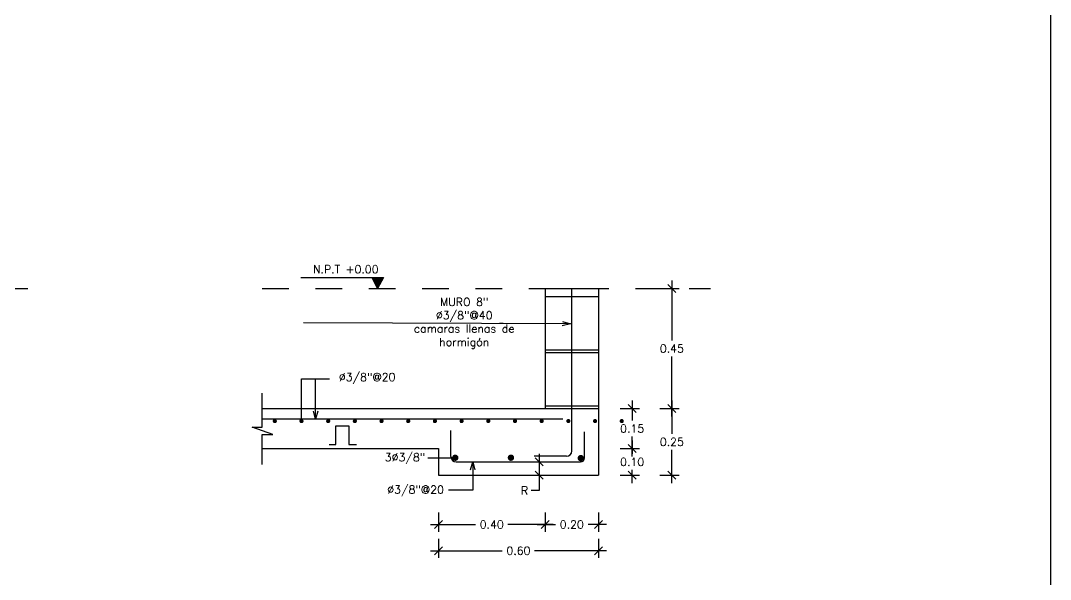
# Model space of a CAD drawing. Header units: metres. Extents: x -25 to 234, y -25 to 53.
# Drawn here: x 19.261 to 23.12, y -21.199 to -19.105 of the extents above; entities that cross this region are included whole.
import ezdxf

# ---------------------------------------------------------------- set-up
doc = ezdxf.new("R2010")
doc.units = ezdxf.units.M
doc.header["$LTSCALE"] = 0.1
doc.header["$MEASUREMENT"] = 0
doc.header["$PDMODE"] = 66
doc.linetypes.add('CONTINUA', pattern=[0])
doc.linetypes.add('HIDDEN2', pattern=[4.7625, 3.175, -1.5875])
for name, color, linetype in [('001-DIMTEXTO', 4, 'Continuous'), ('001-ZAPATAS', 6, 'Continuous'), ('ACERO', 5, 'Continuous'), ('BORDES', 7, 'Continuous'), ('DETALLE', 3, 'Continuous'), ('DIMTEXTO', 4, 'Continuous'), ('DIMZAPATA', 4, 'Continuous'), ('XREF1$0$MUROS', 1, 'Continuous')]:
    doc.layers.add(name, color=color, linetype=linetype)
doc.layers.add('V', color=2, linetype='Continuous', lineweight=9)
doc.styles.add('SMPLEX', font='simplex.shx')
doc.dimstyles.new('D-15', dxfattribs={"dimscale": 0.15, "dimtxt": 0.2, "dimasz": 0.2, "dimexe": 0.18, "dimexo": 0.2, "dimgap": 0.1, "dimtad": 0, "dimtih": 1, "dimtoh": 1, "dimzin": 0, "dimdsep": 46, "dimtxsty": 'SMPLEX', "dimblk": 'OBLIQUE', "dimcen": 0.09, "dimdle": 0.2, "dimclrd": 4, "dimclre": 4, "dimclrt": 4, "dimadec": 0, "dimazin": 0, "dimtfac": 1, "dimtofl": 0, "dimtmove": 0, "dimatfit": 3, "dimldrblk": 'OPEN30', "dimfxl": 0.5, "dimfxlon": 1, "dimtolj": 1, "dimtzin": 0, "dimarcsym": 0})

# ---------------------------------------------------------------- blocks, each defined once
blk = doc.blocks.new('_Oblique')
at = {"color": 0, "linetype": 'ByBlock', "lineweight": -2}
blk.add_line((-0.5, -0.5), (0.5, 0.5), dxfattribs=at)
blk = doc.blocks.new('*D358')
at = {"layer": 'Defpoints', "color": 0, "linetype": 'CONTINUA', "transparency": 16777216}
for p in [(21.4266, -20.5592), (21.4266, -20.8092), (21.7015, -20.8092)]:
    blk.add_point(p, dxfattribs=at)
at = {"layer": 'DIMTEXTO', "color": 4, "linetype": 'CONTINUA', "lineweight": -2, "transparency": 16777216}
for p, q in [((21.6565, -20.5592), (21.7285, -20.5592)), ((21.7015, -20.5292), (21.7015, -20.6542)), ((21.7015, -20.8392), (21.7015, -20.7142)), ((21.6565, -20.8092), (21.7285, -20.8092))]:
    blk.add_line(p, q, dxfattribs=at)
at = {"layer": 'DIMTEXTO', "color": 4, "linetype": 'CONTINUA', "lineweight": -2, "transparency": 16777216, "xscale": 0.03, "yscale": 0.03, "zscale": 0.03}
for p, rotation in [((21.7015, -20.5592), 90), ((21.7015, -20.8092), 270)]:
    blk.add_blockref('_Oblique', p, dxfattribs=dict(at, rotation=rotation))
at = {"layer": 'DIMTEXTO', "color": 4, "linetype": 'CONTINUA', "transparency": 16777216, "insert": (21.7015, -20.6842), "char_height": 0.03, "attachment_point": 5, "style": 'SMPLEX'}
blk.add_mtext('\\A1;0.25', dxfattribs=at)
blk = doc.blocks.new('_Open30')
at = {"layer": 'DIMTEXTO', "color": 0, "lineweight": -2}
for p, q in [((-1, 0.27), (0, 0)), ((0, 0), (-1, -0.27)), ((0, 0), (-1, 0))]:
    blk.add_line(p, q, dxfattribs=at)
blk = doc.blocks.new('*D359')
at = {"layer": 'Defpoints', "color": 0, "linetype": 'CONTINUA', "transparency": 16777216}
for p in [(21.4266, -20.5592), (21.4266, -20.7092), (21.5527, -20.7092)]:
    blk.add_point(p, dxfattribs=at)
at = {"layer": 'DIMTEXTO', "color": 4, "linetype": 'CONTINUA', "lineweight": -2, "transparency": 16777216}
for p, q in [((21.5077, -20.5592), (21.5797, -20.5592)), ((21.5527, -20.5292), (21.5527, -20.6042)), ((21.5527, -20.7392), (21.5527, -20.6642)), ((21.5077, -20.7092), (21.5797, -20.7092))]:
    blk.add_line(p, q, dxfattribs=at)
at = {"layer": 'DIMTEXTO', "color": 4, "linetype": 'CONTINUA', "lineweight": -2, "transparency": 16777216, "xscale": 0.03, "yscale": 0.03, "zscale": 0.03}
for p, rotation in [((21.5527, -20.5592), 90), ((21.5527, -20.7092), 270)]:
    blk.add_blockref('_Oblique', p, dxfattribs=dict(at, rotation=rotation))
at = {"layer": 'DIMTEXTO', "color": 4, "linetype": 'CONTINUA', "transparency": 16777216, "insert": (21.5527, -20.6342), "char_height": 0.03, "attachment_point": 5, "style": 'SMPLEX'}
blk.add_mtext('\\A1;0.15', dxfattribs=at)
blk = doc.blocks.new('*U343')
at = {"layer": 'ACERO'}
for points, const_width in [([(-0.0039, 0.0005, 1), (0.0039, 0.0005, 1)], 0.0078), ([(-0.002, -0.0024, 1), (0.002, -0.0024, 1)], 0.004)]:
    blk.add_lwpolyline(points, format="xyb", close=True, dxfattribs=dict(at, const_width=const_width))
blk = doc.blocks.new('*U344')
at = {"layer": 'V', "color": 0, "linetype": 'ByBlock', "lineweight": -2}
for p in [(0, 0), (0.1, 0), (0.2, 0), (0.3, 0), (0.4, 0), (0.5, 0), (0.6, 0), (0.7, 0)]:
    blk.add_blockref('*U343', p, dxfattribs=at)
at = {"layer": 'V', "color": 0, "linetype": 'ByBlock', "lineweight": -2, "transparency": 16777216}
for p in [(0.8, 0), (0.9, 0), (1, 0), (1.1, 0), (1.2, 0), (1.3, 0)]:
    blk.add_blockref('*U343', p, dxfattribs=at)
blk = doc.blocks.new('*D372')
at = {"layer": 'Defpoints', "color": 0, "linetype": 'CONTINUA', "transparency": 16777216}
for p in [(21.2266, -20.5592), (20.8266, -20.8092), (21.2266, -20.9937)]:
    blk.add_point(p, dxfattribs=at)
at = {"layer": 'DIMTEXTO', "color": 4, "linetype": 'CONTINUA', "lineweight": -2, "transparency": 16777216}
for p, q in [((20.8266, -20.9487), (20.8266, -21.0207)), ((21.2266, -20.9487), (21.2266, -21.0207)), ((20.7966, -20.9937), (20.9658, -20.9937)), ((21.2566, -20.9937), (21.0873, -20.9937))]:
    blk.add_line(p, q, dxfattribs=at)
at = {"layer": 'DIMTEXTO', "color": 4, "linetype": 'CONTINUA', "lineweight": -2, "transparency": 16777216, "xscale": 0.03, "yscale": 0.03, "zscale": 0.03, "rotation": 180}
blk.add_blockref('_Oblique', (20.8266, -20.9937), dxfattribs=at)
at = {"layer": 'DIMTEXTO', "color": 4, "linetype": 'CONTINUA', "lineweight": -2, "transparency": 16777216, "xscale": 0.03, "yscale": 0.03, "zscale": 0.03}
blk.add_blockref('_Oblique', (21.2266, -20.9937), dxfattribs=at)
at = {"layer": 'DIMTEXTO', "color": 4, "linetype": 'CONTINUA', "transparency": 16777216, "insert": (21.0266, -20.9937), "char_height": 0.03, "attachment_point": 5, "style": 'SMPLEX'}
blk.add_mtext('\\A1;0.40', dxfattribs=at)
blk = doc.blocks.new('*D373')
at = {"layer": 'Defpoints', "color": 0, "transparency": 16777216}
for p in [(21.2266, -20.5592), (21.4266, -20.8092), (21.4266, -20.9937)]:
    blk.add_point(p, dxfattribs=at)
at = {"layer": 'DIMTEXTO', "color": 4, "lineweight": -2, "transparency": 16777216}
for p, q in [((21.2266, -20.9487), (21.2266, -21.0207)), ((21.4266, -20.9487), (21.4266, -21.0207)), ((21.1966, -20.9937), (21.2658, -20.9937)), ((21.4566, -20.9937), (21.3873, -20.9937))]:
    blk.add_line(p, q, dxfattribs=at)
at = {"layer": 'DIMTEXTO', "color": 4, "lineweight": -2, "transparency": 16777216, "xscale": 0.03, "yscale": 0.03, "zscale": 0.03, "rotation": 180}
blk.add_blockref('_Oblique', (21.2266, -20.9937), dxfattribs=at)
at = {"layer": 'DIMTEXTO', "color": 4, "lineweight": -2, "transparency": 16777216, "xscale": 0.03, "yscale": 0.03, "zscale": 0.03}
blk.add_blockref('_Oblique', (21.4266, -20.9937), dxfattribs=at)
at = {"layer": 'DIMTEXTO', "color": 4, "transparency": 16777216, "insert": (21.3266, -20.9937), "char_height": 0.03, "attachment_point": 5, "style": 'SMPLEX'}
blk.add_mtext('\\A1;0.20', dxfattribs=at)
blk = doc.blocks.new('*D360')
at = {"layer": 'Defpoints', "color": 0, "transparency": 16777216}
for p in [(21.4266, -20.7092), (21.4266, -20.8092), (21.5527, -20.8092)]:
    blk.add_point(p, dxfattribs=at)
at = {"layer": 'DIMTEXTO', "color": 4, "lineweight": -2, "transparency": 16777216}
for p, q in [((21.5527, -20.6792), (21.5527, -20.7292)), ((21.5077, -20.7092), (21.5797, -20.7092)), ((21.5527, -20.8392), (21.5527, -20.7892)), ((21.5077, -20.8092), (21.5797, -20.8092))]:
    blk.add_line(p, q, dxfattribs=at)
at = {"layer": 'DIMTEXTO', "color": 4, "lineweight": -2, "transparency": 16777216, "xscale": 0.03, "yscale": 0.03, "zscale": 0.03}
for p, rotation in [((21.5527, -20.7092), 90), ((21.5527, -20.8092), 270)]:
    blk.add_blockref('_Oblique', p, dxfattribs=dict(at, rotation=rotation))
at = {"layer": 'DIMTEXTO', "color": 4, "transparency": 16777216, "insert": (21.5527, -20.7592), "char_height": 0.03, "attachment_point": 5, "style": 'SMPLEX'}
blk.add_mtext('\\A1;0.10', dxfattribs=at)
blk = doc.blocks.new('*D361')
at = {"layer": 'Defpoints', "color": 0, "transparency": 16777216}
for p in [(20.8266, -20.8092), (21.4266, -20.8092), (21.4266, -21.092)]:
    blk.add_point(p, dxfattribs=at)
at = {"layer": 'DIMTEXTO', "color": 4, "lineweight": -2, "transparency": 16777216}
for p, q in [((20.8266, -21.047), (20.8266, -21.119)), ((21.4266, -21.047), (21.4266, -21.119)), ((20.7966, -21.092), (21.0658, -21.092)), ((21.4566, -21.092), (21.1873, -21.092))]:
    blk.add_line(p, q, dxfattribs=at)
at = {"layer": 'DIMTEXTO', "color": 4, "lineweight": -2, "transparency": 16777216, "xscale": 0.03, "yscale": 0.03, "zscale": 0.03, "rotation": 180}
blk.add_blockref('_Oblique', (20.8266, -21.092), dxfattribs=at)
at = {"layer": 'DIMTEXTO', "color": 4, "lineweight": -2, "transparency": 16777216, "xscale": 0.03, "yscale": 0.03, "zscale": 0.03}
blk.add_blockref('_Oblique', (21.4266, -21.092), dxfattribs=at)
at = {"layer": 'DIMTEXTO', "color": 4, "transparency": 16777216, "insert": (21.1266, -21.092), "char_height": 0.03, "attachment_point": 5, "style": 'SMPLEX'}
blk.add_mtext('\\A1;0.60', dxfattribs=at)
blk = doc.blocks.new('*D362')
at = {"layer": 'Defpoints', "color": 0, "transparency": 16777216}
for p in [(21.149, -20.7593), (21.149, -20.8092), (21.2044, -20.8092)]:
    blk.add_point(p, dxfattribs=at)
at = {"layer": 'DIMTEXTO', "color": 4, "lineweight": -2, "transparency": 16777216}
for p, q in [((21.179, -20.7593), (21.2314, -20.7593)), ((21.2044, -20.7293), (21.2044, -20.8092)), ((21.179, -20.8092), (21.2314, -20.8092)), ((21.2044, -20.8092), (21.2044, -20.8664)), ((21.2044, -20.8664), (21.1744, -20.8664))]:
    blk.add_line(p, q, dxfattribs=at)
at = {"layer": 'DIMTEXTO', "color": 4, "lineweight": -2, "transparency": 16777216, "xscale": 0.03, "yscale": 0.03, "zscale": 0.03}
for p, rotation in [((21.2044, -20.7593), 90), ((21.2044, -20.8092), 270)]:
    blk.add_blockref('_Oblique', p, dxfattribs=dict(at, rotation=rotation))
at = {"layer": 'DIMTEXTO', "color": 4, "transparency": 16777216, "insert": (21.1494, -20.8664), "char_height": 0.03, "attachment_point": 5, "style": 'SMPLEX'}
blk.add_mtext('\\A1;R', dxfattribs=at)
blk = doc.blocks.new('*D374')
at = {"layer": 'Defpoints', "color": 0, "transparency": 16777216}
for p in [(21.4266, -20.1092), (21.7015, -20.1092), (21.272, -20.5592)]:
    blk.add_point(p, dxfattribs=at)
at = {"layer": 'DIMTEXTO', "color": 4, "lineweight": -2, "transparency": 16777216}
for p, q in [((21.7015, -20.0792), (21.7015, -20.3042)), ((21.6565, -20.1092), (21.7285, -20.1092)), ((21.7015, -20.5892), (21.7015, -20.3642)), ((21.6565, -20.5592), (21.7285, -20.5592))]:
    blk.add_line(p, q, dxfattribs=at)
at = {"layer": 'DIMTEXTO', "color": 4, "lineweight": -2, "transparency": 16777216, "xscale": 0.03, "yscale": 0.03, "zscale": 0.03}
for p, rotation in [((21.7015, -20.1092), 90), ((21.7015, -20.5592), 270)]:
    blk.add_blockref('_Oblique', p, dxfattribs=dict(at, rotation=rotation))
at = {"layer": 'DIMTEXTO', "color": 4, "transparency": 16777216, "insert": (21.7015, -20.3342), "char_height": 0.03, "attachment_point": 5, "style": 'SMPLEX'}
blk.add_mtext('\\A1;0.45', dxfattribs=at)

msp = doc.modelspace()

# ---------------------------------------------------------------- hatches: boundary and pattern name
at = {"layer": 'DIMTEXTO'}
msp.add_hatch(color=256, dxfattribs=at).paths.add_polyline_path([(20.6208, -20.0682), (20.5768, -20.0682), (20.5988, -20.1092)])

# ---------------------------------------------------------------- linework, layer by layer
at = {"layer": '001-DIMTEXTO'}
msp.add_line((20.8904, -20.7449), (20.7867, -20.7449), dxfattribs=at)
at = {"layer": '001-ZAPATAS'}
msp.add_lwpolyline([(20.4174, -20.6934), (20.4425, -20.6934), (20.4425, -20.6239), (20.4913, -20.6239), (20.4913, -20.6934), (20.5201, -20.6934)], dxfattribs=at)
at = {"layer": 'ACERO'}
for p, q in [((21.3266, -20.7181), (21.3266, -20.1092)), ((21.2924, -20.5988), (20.1659, -20.5988)), ((20.8738, -20.7393), (20.8738, -20.6419)), ((21.3744, -20.7443), (21.3744, -20.6469)), ((20.8938, -20.7593), (21.3594, -20.7593)), ((21.3064, -20.738), (21.1858, -20.7373))]:
    msp.add_line(p, q, dxfattribs=at)
at = {"layer": 'ACERO', "const_width": 0.0119}
for points in [[(20.884, -20.7435, 1), (20.8958, -20.7435, 1)], [(21.0925, -20.7433, 1), (21.1044, -20.7433, 1)], [(21.3542, -20.7449, 1), (21.366, -20.7449, 1)]]:
    msp.add_lwpolyline(points, format="xyb", close=True, dxfattribs=at)
at = {"layer": 'ACERO'}
for centre, radius, start, end in [((21.3066, -20.718), 0.02, 269.6803, 359.6803), ((20.8938, -20.7393), 0.02, 180, 270), ((21.3594, -20.7443, 0), 0.015, 270, 0)]:
    msp.add_arc(centre, radius, start, end, dxfattribs=at)
at = {"layer": 'BORDES', "color": 1}
for p, q in [((21.2266, -20.1092), (21.2266, -20.5592)), ((21.2266, -20.1092), (21.4266, -20.1092)), ((21.2266, -20.1392), (21.4266, -20.1392)), ((21.4266, -20.1092), (21.4266, -20.8092)), ((21.2266, -20.3392), (21.4266, -20.3392)), ((21.2266, -20.3492), (21.4266, -20.3492)), ((20.1659, -20.5592), (21.4266, -20.5592)), ((21.2266, -20.5492), (21.4266, -20.5492)), ((20.1659, -20.7092), (20.8266, -20.7092)), ((20.8266, -20.7092), (20.8266, -20.8092)), ((20.8266, -20.8092), (21.4266, -20.8092))]:
    msp.add_line(p, q, dxfattribs=at)
at = {"layer": 'DETALLE', "color": 3}
msp.add_lwpolyline([(20.1659, -20.7684), (20.1659, -20.6567), (20.2061, -20.6567), (20.1292, -20.6288), (20.1659, -20.6288), (20.1659, -20.5009)], dxfattribs=at)
at = {"layer": 'DIMTEXTO'}
for p, q in [((20.3107, -20.0682), (20.6208, -20.0682)), ((20.5768, -20.0682), (20.5988, -20.1092)), ((20.6208, -20.0682), (20.5988, -20.1092))]:
    msp.add_line(p, q, dxfattribs=at)
at = {"layer": 'DIMZAPATA', "linetype": 'CONTINUA'}
msp.add_lwpolyline([(-5.4557, -10.2199), (23.1199, -10.2199), (23.1199, -25.0642), (-5.4557, -25.0642)], close=True, dxfattribs=at)
at = {"layer": 'DIMZAPATA', "linetype": 'Continuous'}
msp.add_lwpolyline([(20.3136, -20.6111), (20.3136, -20.4478), (20.4181, -20.4478)], dxfattribs=at)
at = {"layer": 'XREF1$0$MUROS', "color": 8, "linetype": 'HIDDEN2', "ltscale": 0.01}
for p, q in [((17.6071, -20.1092), (19.288, -20.1092)), ((20.1658, -20.1092), (21.8468, -20.1092))]:
    msp.add_line(p, q, dxfattribs=at)

# ---------------------------------------------------------------- block references
at = {"layer": 'V', "linetype": 'CONTINUA'}
msp.add_blockref('*U344', (20.2137, -20.6066), dxfattribs=at)

# ---------------------------------------------------------------- texts
at = {"color": 4, "char_height": 0.03, "attachment_point": 5, "style": 'SMPLEX'}
for s, insert in [('{\\fRomanS|b1|i0|c0|p2;N.P.T +0.00}', (20.4796, -20.0371)), ('{\\Fromans|c0;MURO 8"\\P%%C3/8"@40\\Pcamaras llenas de \\Phormigón}', (20.9234, -20.2397)), ('{\\Fromans|c0;%%C3/8"@20}', (20.5597, -20.4464)), ('{\\Fromans|c0;3%%C3/8"}', (20.7017, -20.7468)), ('{\\Fromans|c0;%%C3/8"@20}', (20.7413, -20.8681))]:
    msp.add_mtext(s, dxfattribs=dict(at, insert=insert))

# ---------------------------------------------------------------- dimensions: what is measured, and where the dimension line sits
at = {"layer": 'DIMTEXTO'}
for base, p1, p2, override, picture, middle in [((21.7015, -20.1092), (21.272, -20.5592), (21.4266, -20.1092), {"dimfxl": 0.3, "dimfxlon": 1}, '*D374', (21.7015, -20.3342)), ((21.5527, -20.8092), (21.4266, -20.7092), (21.4266, -20.8092), {"dimtmove": 1, "dimfxl": 0.3, "dimfxlon": 1}, '*D360', (21.5527, -20.7592))]:
    dim = msp.add_linear_dim(base=base, p1=p1, p2=p2, angle=90, dimstyle='D-15', override=override, dxfattribs=at)
    dim.commit()
    dim.dimension.update_dxf_attribs({"geometry": picture, "text_midpoint": middle})
at = {"layer": 'DIMTEXTO', "linetype": 'CONTINUA'}
dim = msp.add_linear_dim(base=(21.2266, -20.9937), p1=(20.8266, -20.8092), p2=(21.2266, -20.5592), dimstyle='D-15', override={"dimtmove": 1, "dimfxl": 0.3, "dimfxlon": 1}, dxfattribs=at)
dim.commit()
dim.dimension.update_dxf_attribs({"geometry": '*D372', "text_midpoint": (21.0266, -20.9937)})
at = {"layer": 'DIMTEXTO'}
for base, p1, picture, middle in [((21.4266, -20.9937), (21.2266, -20.5592), '*D373', (21.3266, -20.9937)), ((21.4266, -21.092), (20.8266, -20.8092), '*D361', (21.1266, -21.092))]:
    dim = msp.add_linear_dim(base=base, p1=p1, p2=(21.4266, -20.8092), dimstyle='D-15', override={"dimtmove": 1, "dimfxl": 0.3, "dimfxlon": 1}, dxfattribs=at)
    dim.commit()
    dim.dimension.update_dxf_attribs({"geometry": picture, "text_midpoint": middle})
at = {"layer": 'DIMTEXTO', "linetype": 'CONTINUA'}
for base, p2, picture, middle in [((21.7015, -20.8092), (21.4266, -20.8092), '*D358', (21.7015, -20.6842)), ((21.5527, -20.7092), (21.4266, -20.7092), '*D359', (21.5527, -20.6342))]:
    dim = msp.add_linear_dim(base=base, p1=(21.4266, -20.5592), p2=p2, angle=90, dimstyle='D-15', override={"dimtmove": 1, "dimfxl": 0.3, "dimfxlon": 1}, dxfattribs=at)
    dim.commit()
    dim.dimension.update_dxf_attribs({"geometry": picture, "text_midpoint": middle})
at = {"layer": 'DIMTEXTO'}
dim = msp.add_linear_dim(base=(21.2044, -20.8092), p1=(21.149, -20.7593), p2=(21.149, -20.8092), angle=90, text='R', dimstyle='D-15', override={"dimtxsty": 'SMPLEX'}, dxfattribs=at)
dim.commit()
dim.dimension.update_dxf_attribs({"geometry": '*D362', "text_midpoint": (21.1494, -20.8664), "dimtype": 160})

# ---------------------------------------------------------------- leaders
at = {"layer": '001-DIMTEXTO'}
msp.add_leader([(20.9554, -20.7593), (20.9554, -20.8652), (20.8643, -20.8652)], dimstyle='D-15', dxfattribs=at)
at = {"layer": 'DIMZAPATA'}
msp.add_leader([(21.3211, -20.2412), (21.0695, -20.2403), (21.0559, -20.24)], dimstyle='D-15', override={"dimldrblk": 'Open30'}, dxfattribs=at)
msp.add_leader([(20.3667, -20.5988), (20.3658, -20.4478), (20.4061, -20.4478)], dimstyle='D-15', dxfattribs=at)

doc.saveas('drawing.dxf')
